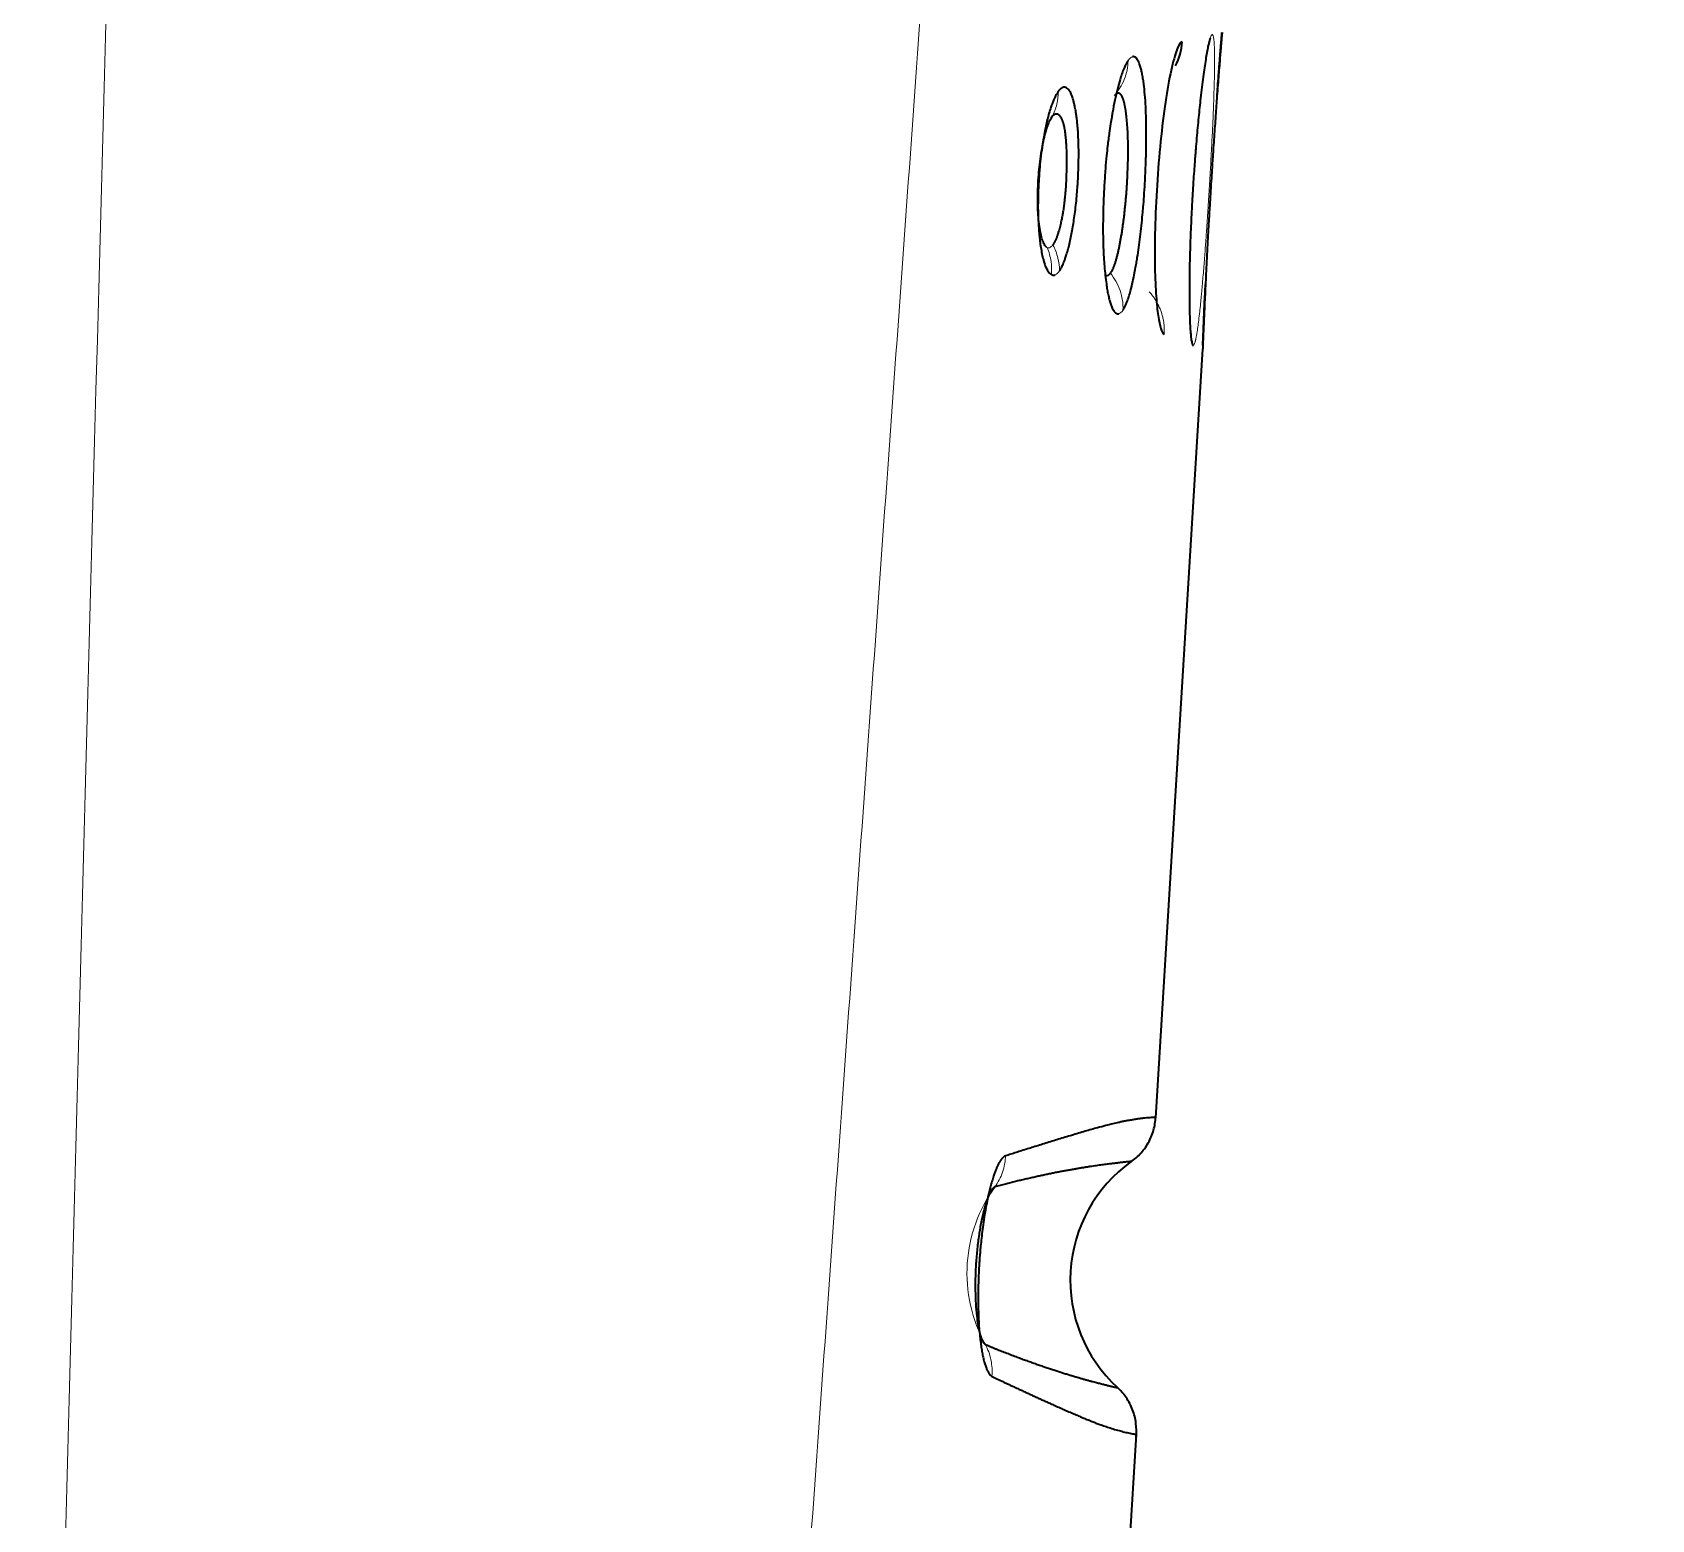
# Model space of a CAD drawing. Header units: inches. Extents: x -1096 to 3103, y -191 to 3207.
# Drawn here: x -38.56 to -24.66, y 1503.71 to 1516.48 of the extents above; entities that cross this region are included whole.
import ezdxf

# ---------------------------------------------------------------- set-up
doc = ezdxf.new("R2010")
doc.units = ezdxf.units.IN

msp = doc.modelspace()

# ---------------------------------------------------------------- linework, layer by layer
at = {"lineweight": 35}
for p, q in [((-28.346, 1516.48), (-28.349, 1516.451)), ((-28.916, 1507.161), (-28.512, 1513.764)), ((-29.145, 1503.418), (-29.082, 1504.443))]:
    msp.add_line(p, q, dxfattribs=at)
msp.add_arc((-28.4, 1505.766), 1.25, 125.4793, 227.4933, dxfattribs=at)
msp.add_ellipse((-29.18, 1516.429), major_axis=(0.126, -0.479), ratio=0.993789, start_param=0.816449, end_param=1.255225, dxfattribs=at)
at = {"lineweight": 13}
for points, knots in [([(-38.563, 1493.04), (-38.063, 1511.529), (-37.328, 1539.378), (-36.491, 1571.898), (-36.087, 1588.283), (-35.915, 1596.46), (-35.814, 1601.161), (-35.764, 1603.458), (-35.754, 1604.719)], [0, 0, 0, 0, 0.496997, 0.748496, 0.874245, 0.93712, 0.968557, 1, 1, 1, 1]), ([(-24.657, 1604.058), (-24.661, 1604.002), (-24.67, 1603.89), (-24.682, 1603.72), (-24.695, 1603.548), (-24.709, 1603.373), (-24.722, 1603.195), (-24.735, 1603.015), (-24.749, 1602.832), (-24.762, 1602.647), (-24.776, 1602.458), (-24.803, 1602.088), (-24.849, 1601.452), (-24.905, 1600.688), (-24.956, 1599.977), (-24.997, 1599.403), (-25.039, 1598.828), (-25.08, 1598.254), (-25.121, 1597.68), (-25.202, 1596.559), (-25.313, 1595.03), (-25.442, 1593.233), (-25.542, 1591.855), (-25.612, 1590.894), (-25.66, 1590.218), (-25.699, 1589.683), (-25.738, 1589.145), (-25.778, 1588.593), (-25.818, 1588.029), (-25.86, 1587.451), (-25.902, 1586.861), (-25.945, 1586.257), (-25.99, 1585.64), (-26.035, 1585.01), (-26.081, 1584.366), (-26.128, 1583.71), (-26.176, 1583.04), (-26.225, 1582.357), (-26.275, 1581.661), (-26.326, 1580.952), (-26.378, 1580.23), (-26.43, 1579.495), (-26.484, 1578.746), (-26.538, 1577.984), (-26.594, 1577.209), (-26.706, 1575.633), (-26.878, 1573.234), (-27.11, 1569.99), (-27.348, 1566.664), (-27.592, 1563.258), (-27.841, 1559.771), (-28.097, 1556.203), (-28.358, 1552.554), (-28.629, 1548.777), (-28.907, 1544.898), (-29.19, 1540.946), (-29.474, 1536.997), (-29.757, 1533.05), (-30.04, 1529.105), (-30.323, 1525.163), (-30.606, 1521.223), (-30.89, 1517.285), (-31.173, 1513.349), (-31.456, 1509.416), (-31.738, 1505.485), (-32.021, 1501.556), (-32.304, 1497.63), (-32.492, 1495.013), (-32.586, 1493.705)], [0, 0, 0, 0, 0.001515, 0.003053, 0.004616, 0.006203, 0.007814, 0.009449, 0.011108, 0.012791, 0.014499, 0.01623, 0.022857, 0.031796, 0.037001, 0.042205, 0.047411, 0.052616, 0.057822, 0.063029, 0.083104, 0.099391, 0.111888, 0.120596, 0.125515, 0.130273, 0.135149, 0.140145, 0.14526, 0.150494, 0.155847, 0.16132, 0.166912, 0.172623, 0.178453, 0.184403, 0.190472, 0.19666, 0.202967, 0.209394, 0.21594, 0.222605, 0.229389, 0.236293, 0.243316, 0.250458, 0.27913, 0.308534, 0.338669, 0.369537, 0.401135, 0.433466, 0.466528, 0.500322, 0.536151, 0.571959, 0.607745, 0.64351, 0.679254, 0.714977, 0.750679, 0.78636, 0.822019, 0.857658, 0.893275, 0.928871, 0.964446, 1, 1, 1, 1]), ([(-28.577, 1513.823), (-28.577, 1513.825), (-28.576, 1513.828), (-28.575, 1513.833), (-28.573, 1513.84), (-28.571, 1513.848), (-28.569, 1513.857), (-28.567, 1513.868), (-28.565, 1513.882), (-28.56, 1513.907), (-28.554, 1513.947), (-28.546, 1514.009), (-28.538, 1514.077), (-28.531, 1514.147), (-28.525, 1514.209), (-28.52, 1514.261), (-28.516, 1514.301), (-28.514, 1514.326), (-28.511, 1514.362), (-28.507, 1514.414), (-28.501, 1514.487), (-28.495, 1514.56), (-28.49, 1514.63), (-28.485, 1514.698), (-28.48, 1514.764), (-28.476, 1514.826), (-28.472, 1514.885), (-28.468, 1514.941), (-28.465, 1514.993), (-28.462, 1515.041), (-28.459, 1515.085), (-28.457, 1515.126), (-28.454, 1515.162), (-28.452, 1515.195), (-28.451, 1515.223), (-28.449, 1515.247), (-28.447, 1515.286), (-28.443, 1515.35), (-28.438, 1515.454), (-28.431, 1515.589), (-28.424, 1515.723), (-28.419, 1515.843), (-28.416, 1515.943), (-28.413, 1516.038), (-28.411, 1516.118), (-28.41, 1516.184), (-28.41, 1516.239), (-28.41, 1516.291), (-28.411, 1516.337), (-28.413, 1516.375), (-28.415, 1516.404), (-28.417, 1516.425), (-28.42, 1516.441), (-28.423, 1516.451), (-28.425, 1516.457), (-28.428, 1516.46), (-28.429, 1516.462), (-28.431, 1516.462), (-28.431, 1516.462)], [0, 0, 0, 0, 0.004872, 0.010579, 0.017122, 0.024499, 0.03271, 0.041755, 0.051631, 0.062336, 0.094597, 0.12323, 0.155284, 0.182579, 0.205128, 0.222917, 0.235918, 0.244119, 0.247515, 0.270238, 0.291929, 0.312578, 0.332172, 0.350704, 0.368185, 0.384628, 0.400043, 0.414437, 0.42781, 0.440165, 0.451502, 0.461823, 0.471127, 0.479417, 0.486691, 0.492953, 0.4982, 0.516118, 0.543024, 0.578966, 0.624011, 0.654396, 0.685503, 0.717305, 0.749775, 0.772781, 0.796809, 0.821872, 0.847992, 0.875186, 0.895515, 0.916054, 0.936799, 0.954886, 0.970252, 0.982896, 0.992814, 1, 1, 1, 1]), ([(-29.153, 1516.239), (-29.154, 1516.184), (-29.176, 1516.073), (-29.236, 1515.978), (-29.272, 1515.938)], [0, 0, 0, 0, 0.501379, 1, 1, 1, 1]), ([(-29.753, 1515.972), (-29.753, 1515.936), (-29.761, 1515.86), (-29.788, 1515.789), (-29.807, 1515.755)], [0, 0, 0, 0, 0.475307, 1, 1, 1, 1]), ([(-29.799, 1514.656), (-29.808, 1514.643), (-29.818, 1514.635), (-29.836, 1514.628), (-29.845, 1514.63), (-29.854, 1514.636)], [0, 0, 0, 0, 0.5, 0.5, 1, 1, 1, 1]), ([(-29.811, 1514.4), (-29.808, 1514.437), (-29.811, 1514.517), (-29.832, 1514.595), (-29.848, 1514.633)], [0, 0, 0, 0, 0.47368, 1, 1, 1, 1]), ([(-29.742, 1514.433), (-29.742, 1514.469), (-29.752, 1514.546), (-29.78, 1514.62), (-29.799, 1514.656)], [0, 0, 0, 0, 0.477106, 1, 1, 1, 1]), ([(-29.196, 1514.097), (-29.195, 1514.152), (-29.204, 1514.209), (-29.241, 1514.318), (-29.27, 1514.37), (-29.305, 1514.414)], [0, 0, 0, 0, 0.5, 0.5, 1, 1, 1, 1]), ([(-30.205, 1506.834), (-30.207, 1506.787), (-30.225, 1506.691), (-30.269, 1506.605), (-30.296, 1506.567)], [0, 0, 0, 0, 0.5, 1, 1, 1, 1]), ([(-30.296, 1506.567), (-30.365, 1506.472), (-30.421, 1506.367), (-30.501, 1506.146), (-30.526, 1506.029), (-30.534, 1505.912)], [0, 0, 0, 0, 0.5, 0.5, 1, 1, 1, 1]), ([(-30.534, 1505.912), (-30.542, 1505.791), (-30.533, 1505.669), (-30.481, 1505.433), (-30.437, 1505.319), (-30.379, 1505.214)], [0, 0, 0, 0, 0.5, 0.5, 1, 1, 1, 1]), ([(-30.379, 1505.214), (-30.357, 1505.173), (-30.324, 1505.082), (-30.318, 1504.986), (-30.322, 1504.939)], [0, 0, 0, 0, 0.5, 1, 1, 1, 1])]:
    msp.add_open_spline(points, degree=3, knots=knots, dxfattribs=at)
at = {"lineweight": 35}
for points, knots in [([(-28.389, 1515.933), (-28.389, 1515.937), (-28.386, 1515.974), (-28.381, 1516.042), (-28.375, 1516.124), (-28.37, 1516.191), (-28.365, 1516.248), (-28.361, 1516.301), (-28.357, 1516.349), (-28.354, 1516.388), (-28.351, 1516.418), (-28.35, 1516.44), (-28.348, 1516.457), (-28.347, 1516.468), (-28.347, 1516.475), (-28.346, 1516.478), (-28.346, 1516.48), (-28.346, 1516.48), (-28.346, 1516.48)], [0, 0, 0, 0, 0.009648, 0.109729, 0.211715, 0.284115, 0.359772, 0.438728, 0.521049, 0.606793, 0.670847, 0.735553, 0.800894, 0.857989, 0.906456, 0.946289, 0.977476, 1, 1, 1, 1]), ([(-28.448, 1516.431), (-28.449, 1516.43), (-28.45, 1516.426), (-28.452, 1516.42), (-28.454, 1516.412), (-28.456, 1516.402), (-28.459, 1516.39), (-28.463, 1516.375), (-28.469, 1516.349), (-28.476, 1516.308), (-28.487, 1516.247), (-28.497, 1516.178), (-28.508, 1516.099), (-28.519, 1516.011), (-28.53, 1515.923), (-28.539, 1515.835), (-28.548, 1515.75), (-28.557, 1515.662), (-28.565, 1515.571), (-28.571, 1515.496), (-28.576, 1515.434), (-28.58, 1515.378), (-28.586, 1515.306), (-28.592, 1515.216), (-28.599, 1515.109), (-28.607, 1514.965), (-28.616, 1514.762), (-28.623, 1514.57), (-28.626, 1514.416), (-28.627, 1514.316), (-28.627, 1514.22), (-28.626, 1514.139), (-28.625, 1514.072), (-28.623, 1514.016), (-28.621, 1513.964), (-28.618, 1513.917), (-28.615, 1513.88), (-28.612, 1513.851), (-28.609, 1513.83), (-28.605, 1513.814), (-28.602, 1513.803), (-28.599, 1513.797), (-28.597, 1513.794), (-28.595, 1513.792), (-28.593, 1513.792), (-28.593, 1513.792)], [0, 0, 0, 0, 0.005489, 0.012106, 0.019849, 0.028718, 0.03871, 0.049822, 0.062049, 0.094134, 0.122722, 0.153793, 0.184814, 0.215782, 0.246701, 0.271782, 0.296807, 0.321791, 0.346741, 0.371656, 0.38183, 0.396322, 0.415129, 0.438238, 0.465633, 0.497291, 0.548689, 0.623092, 0.653058, 0.684038, 0.716037, 0.749085, 0.772414, 0.796664, 0.821824, 0.847885, 0.874825, 0.895221, 0.915812, 0.936601, 0.954502, 0.969791, 0.982471, 0.992541, 1, 1, 1, 1]), ([(-28.349, 1516.451), (-28.349, 1516.449), (-28.349, 1516.446), (-28.35, 1516.439), (-28.35, 1516.432), (-28.351, 1516.422), (-28.352, 1516.41), (-28.353, 1516.395), (-28.355, 1516.369), (-28.359, 1516.328), (-28.364, 1516.266), (-28.369, 1516.197), (-28.376, 1516.117), (-28.382, 1516.029), (-28.389, 1515.939), (-28.396, 1515.851), (-28.402, 1515.764), (-28.408, 1515.675), (-28.415, 1515.583), (-28.42, 1515.507), (-28.424, 1515.444), (-28.428, 1515.388), (-28.432, 1515.314), (-28.438, 1515.223), (-28.445, 1515.113), (-28.451, 1515.011), (-28.457, 1514.917), (-28.462, 1514.832), (-28.467, 1514.735), (-28.473, 1514.626), (-28.481, 1514.478), (-28.489, 1514.298), (-28.496, 1514.151), (-28.5, 1514.055), (-28.503, 1513.998), (-28.505, 1513.944), (-28.507, 1513.896), (-28.509, 1513.857), (-28.51, 1513.827), (-28.511, 1513.804), (-28.512, 1513.788), (-28.512, 1513.776), (-28.512, 1513.77), (-28.512, 1513.766), (-28.512, 1513.765), (-28.512, 1513.764), (-28.512, 1513.764)], [0, 0, 0, 0, 0.005478, 0.012088, 0.019828, 0.028697, 0.038694, 0.049815, 0.062055, 0.094135, 0.122732, 0.153805, 0.184826, 0.215793, 0.246708, 0.271782, 0.296802, 0.321784, 0.346734, 0.371652, 0.381642, 0.396023, 0.414791, 0.437934, 0.465436, 0.497272, 0.515227, 0.536784, 0.561953, 0.590755, 0.623221, 0.684062, 0.749062, 0.772183, 0.796327, 0.821486, 0.847648, 0.874792, 0.895106, 0.915702, 0.936587, 0.954439, 0.969705, 0.982388, 0.992487, 1, 1, 1, 1]), ([(-29.153, 1516.239), (-29.154, 1516.237), (-29.156, 1516.234), (-29.16, 1516.228), (-29.164, 1516.22), (-29.169, 1516.211), (-29.175, 1516.201), (-29.181, 1516.187), (-29.192, 1516.164), (-29.206, 1516.128), (-29.225, 1516.069), (-29.245, 1515.994), (-29.267, 1515.899), (-29.283, 1515.816), (-29.295, 1515.747), (-29.304, 1515.688), (-29.316, 1515.606), (-29.328, 1515.515), (-29.339, 1515.412), (-29.349, 1515.302), (-29.358, 1515.166), (-29.364, 1515.047), (-29.367, 1514.944), (-29.369, 1514.855), (-29.369, 1514.748), (-29.366, 1514.614), (-29.357, 1514.463), (-29.344, 1514.348), (-29.333, 1514.272), (-29.324, 1514.228), (-29.315, 1514.187), (-29.304, 1514.151), (-29.294, 1514.123), (-29.284, 1514.102), (-29.274, 1514.086), (-29.265, 1514.075), (-29.256, 1514.068), (-29.249, 1514.065), (-29.242, 1514.064), (-29.237, 1514.064), (-29.234, 1514.064), (-29.233, 1514.064)], [0, 0, 0, 0, 0.005554, 0.012212, 0.019972, 0.028835, 0.038798, 0.049857, 0.062009, 0.094144, 0.122654, 0.164029, 0.205336, 0.246577, 0.261309, 0.282117, 0.309016, 0.346447, 0.371562, 0.40803, 0.449921, 0.49717, 0.518469, 0.546547, 0.581427, 0.623161, 0.683442, 0.749063, 0.772788, 0.797238, 0.822404, 0.848274, 0.87483, 0.895236, 0.915826, 0.936607, 0.954255, 0.969416, 0.982094, 0.992289, 1, 1, 1, 1]), ([(-29.196, 1514.097), (-29.195, 1514.098), (-29.193, 1514.102), (-29.189, 1514.108), (-29.185, 1514.115), (-29.18, 1514.124), (-29.175, 1514.135), (-29.169, 1514.149), (-29.159, 1514.172), (-29.147, 1514.209), (-29.13, 1514.267), (-29.113, 1514.335), (-29.098, 1514.408), (-29.087, 1514.469), (-29.079, 1514.514), (-29.071, 1514.566), (-29.061, 1514.633), (-29.049, 1514.724), (-29.038, 1514.819), (-29.03, 1514.905), (-29.022, 1514.989), (-29.015, 1515.078), (-29.008, 1515.192), (-29.002, 1515.318), (-28.996, 1515.496), (-28.996, 1515.665), (-29, 1515.818), (-29.006, 1515.923), (-29.014, 1516.004), (-29.022, 1516.064), (-29.029, 1516.108), (-29.037, 1516.148), (-29.046, 1516.184), (-29.056, 1516.212), (-29.065, 1516.234), (-29.074, 1516.249), (-29.083, 1516.26), (-29.092, 1516.267), (-29.099, 1516.27), (-29.106, 1516.272), (-29.111, 1516.272), (-29.114, 1516.271), (-29.115, 1516.271)], [0, 0, 0, 0, 0.00574, 0.012539, 0.020395, 0.029309, 0.039278, 0.0503, 0.062374, 0.094808, 0.123301, 0.163195, 0.195598, 0.220506, 0.237864, 0.247638, 0.279014, 0.310359, 0.341623, 0.372778, 0.393309, 0.421103, 0.456142, 0.498405, 0.538106, 0.624054, 0.66412, 0.706058, 0.749801, 0.773059, 0.797214, 0.822278, 0.848274, 0.875218, 0.895535, 0.916069, 0.936814, 0.954645, 0.96988, 0.982521, 0.992562, 1, 1, 1, 1]), ([(-29.753, 1515.972), (-29.755, 1515.97), (-29.758, 1515.965), (-29.764, 1515.956), (-29.772, 1515.943), (-29.781, 1515.926), (-29.791, 1515.903), (-29.803, 1515.874), (-29.817, 1515.834), (-29.832, 1515.786), (-29.847, 1515.731), (-29.859, 1515.675), (-29.872, 1515.612), (-29.885, 1515.537), (-29.899, 1515.444), (-29.908, 1515.362), (-29.916, 1515.279), (-29.92, 1515.211), (-29.924, 1515.143), (-29.925, 1515.094), (-29.926, 1515.051), (-29.927, 1515.004), (-29.927, 1514.944), (-29.924, 1514.863), (-29.92, 1514.785), (-29.913, 1514.716), (-29.907, 1514.66), (-29.898, 1514.605), (-29.889, 1514.561), (-29.88, 1514.525), (-29.87, 1514.492), (-29.856, 1514.455), (-29.84, 1514.426), (-29.824, 1514.408), (-29.811, 1514.399), (-29.8, 1514.396), (-29.791, 1514.396), (-29.784, 1514.397), (-29.78, 1514.399), (-29.778, 1514.4)], [0, 0, 0, 0, 0.00838, 0.019828, 0.034311, 0.051779, 0.07223, 0.095696, 0.122213, 0.156817, 0.188919, 0.218495, 0.245511, 0.285003, 0.326851, 0.370915, 0.392493, 0.433838, 0.457227, 0.478268, 0.49699, 0.512576, 0.538783, 0.575717, 0.623427, 0.651319, 0.681697, 0.714579, 0.749997, 0.768411, 0.795415, 0.831012, 0.875167, 0.903589, 0.936491, 0.95725, 0.97475, 0.989001, 1, 1, 1, 1]), ([(-29.717, 1516.006), (-29.718, 1516.005), (-29.72, 1516.004), (-29.723, 1516.002), (-29.726, 1516), (-29.729, 1515.998), (-29.732, 1515.995), (-29.736, 1515.993), (-29.739, 1515.99), (-29.742, 1515.987), (-29.745, 1515.983), (-29.748, 1515.98), (-29.751, 1515.976), (-29.753, 1515.973), (-29.753, 1515.972)], [0, 0, 0, 0, 0.087726, 0.174597, 0.26064, 0.345882, 0.430348, 0.514063, 0.597044, 0.679271, 0.760709, 0.841329, 0.921101, 1, 1, 1, 1]), ([(-29.742, 1514.433), (-29.741, 1514.435), (-29.737, 1514.44), (-29.732, 1514.449), (-29.726, 1514.459), (-29.719, 1514.473), (-29.711, 1514.491), (-29.701, 1514.513), (-29.692, 1514.54), (-29.68, 1514.576), (-29.667, 1514.622), (-29.653, 1514.678), (-29.641, 1514.735), (-29.63, 1514.794), (-29.62, 1514.856), (-29.61, 1514.923), (-29.601, 1514.996), (-29.594, 1515.071), (-29.588, 1515.143), (-29.584, 1515.206), (-29.581, 1515.259), (-29.58, 1515.301), (-29.579, 1515.333), (-29.578, 1515.354), (-29.578, 1515.373), (-29.578, 1515.392), (-29.577, 1515.414), (-29.577, 1515.438), (-29.577, 1515.462), (-29.578, 1515.486), (-29.578, 1515.511), (-29.579, 1515.537), (-29.58, 1515.563), (-29.581, 1515.589), (-29.582, 1515.616), (-29.585, 1515.653), (-29.589, 1515.698), (-29.594, 1515.745), (-29.599, 1515.783), (-29.604, 1515.814), (-29.609, 1515.837), (-29.614, 1515.861), (-29.619, 1515.885), (-29.627, 1515.911), (-29.634, 1515.934), (-29.642, 1515.953), (-29.65, 1515.969), (-29.66, 1515.984), (-29.671, 1515.998), (-29.684, 1516.006), (-29.695, 1516.009), (-29.704, 1516.009), (-29.711, 1516.008), (-29.715, 1516.006), (-29.717, 1516.006)], [0, 0, 0, 0, 0.008312, 0.018718, 0.031215, 0.045793, 0.062447, 0.081166, 0.101965, 0.12488, 0.158032, 0.189933, 0.220552, 0.249847, 0.279081, 0.309902, 0.342245, 0.37604, 0.40723, 0.433936, 0.456243, 0.474204, 0.487831, 0.49712, 0.502069, 0.511588, 0.521488, 0.53177, 0.542435, 0.553485, 0.564918, 0.576737, 0.588939, 0.601522, 0.614485, 0.627837, 0.657455, 0.683638, 0.706353, 0.725554, 0.7412, 0.75326, 0.775273, 0.796753, 0.817681, 0.838042, 0.857822, 0.877012, 0.903556, 0.937505, 0.957454, 0.974506, 0.988684, 1, 1, 1, 1]), ([(-29.247, 1515.961), (-29.246, 1515.961), (-29.245, 1515.961), (-29.242, 1515.962), (-29.24, 1515.962), (-29.238, 1515.962), (-29.236, 1515.961), (-29.234, 1515.961), (-29.232, 1515.96), (-29.23, 1515.959), (-29.228, 1515.958), (-29.226, 1515.957), (-29.224, 1515.955), (-29.223, 1515.954), (-29.221, 1515.952), (-29.219, 1515.95), (-29.217, 1515.947), (-29.215, 1515.945), (-29.214, 1515.942), (-29.212, 1515.94), (-29.21, 1515.937), (-29.209, 1515.934), (-29.207, 1515.931), (-29.206, 1515.927), (-29.204, 1515.924), (-29.203, 1515.92), (-29.201, 1515.917), (-29.2, 1515.913), (-29.198, 1515.909), (-29.197, 1515.905), (-29.196, 1515.901), (-29.194, 1515.896), (-29.193, 1515.892), (-29.192, 1515.888), (-29.191, 1515.883), (-29.19, 1515.878), (-29.188, 1515.874), (-29.187, 1515.869), (-29.186, 1515.864), (-29.185, 1515.859), (-29.184, 1515.854), (-29.183, 1515.849), (-29.182, 1515.844), (-29.181, 1515.839), (-29.18, 1515.833), (-29.179, 1515.828), (-29.178, 1515.823), (-29.177, 1515.817), (-29.176, 1515.812), (-29.176, 1515.806), (-29.175, 1515.801), (-29.174, 1515.795), (-29.173, 1515.789), (-29.173, 1515.784), (-29.17, 1515.761), (-29.165, 1515.718), (-29.16, 1515.648), (-29.157, 1515.568), (-29.155, 1515.479), (-29.156, 1515.383), (-29.158, 1515.313), (-29.16, 1515.273), (-29.16, 1515.265), (-29.16, 1515.257), (-29.161, 1515.249), (-29.161, 1515.241), (-29.162, 1515.232), (-29.162, 1515.222), (-29.163, 1515.213), (-29.163, 1515.203), (-29.164, 1515.193), (-29.164, 1515.182), (-29.165, 1515.171), (-29.166, 1515.16), (-29.167, 1515.149), (-29.167, 1515.137), (-29.168, 1515.125), (-29.169, 1515.113), (-29.17, 1515.1), (-29.171, 1515.087), (-29.172, 1515.074), (-29.173, 1515.061), (-29.175, 1515.047), (-29.176, 1515.033), (-29.177, 1515.019), (-29.179, 1515.005), (-29.18, 1514.99), (-29.182, 1514.975), (-29.183, 1514.96), (-29.185, 1514.944), (-29.187, 1514.929), (-29.188, 1514.913), (-29.19, 1514.897), (-29.192, 1514.881), (-29.194, 1514.865), (-29.196, 1514.848), (-29.199, 1514.832), (-29.201, 1514.815), (-29.203, 1514.798), (-29.206, 1514.782), (-29.208, 1514.765), (-29.211, 1514.748), (-29.214, 1514.731), (-29.217, 1514.715), (-29.22, 1514.698), (-29.223, 1514.682), (-29.226, 1514.665), (-29.229, 1514.649), (-29.232, 1514.633), (-29.235, 1514.617), (-29.239, 1514.602), (-29.242, 1514.586), (-29.246, 1514.572), (-29.25, 1514.557), (-29.254, 1514.543), (-29.257, 1514.529), (-29.261, 1514.515), (-29.265, 1514.503), (-29.27, 1514.49), (-29.274, 1514.478), (-29.278, 1514.467), (-29.282, 1514.456), (-29.287, 1514.446), (-29.291, 1514.437), (-29.296, 1514.428), (-29.301, 1514.42), (-29.304, 1514.416), (-29.305, 1514.414)], [0, 0, 0, 0, 0.005865, 0.011687, 0.017466, 0.023202, 0.028896, 0.034548, 0.040159, 0.045728, 0.051256, 0.056744, 0.062191, 0.067598, 0.072964, 0.078291, 0.083577, 0.088824, 0.09403, 0.099197, 0.104323, 0.109409, 0.114456, 0.119462, 0.124428, 0.129354, 0.13424, 0.139087, 0.143893, 0.14866, 0.153387, 0.158074, 0.162721, 0.167329, 0.171897, 0.176426, 0.180915, 0.185365, 0.189776, 0.194148, 0.198481, 0.202775, 0.20703, 0.211247, 0.215425, 0.219564, 0.223665, 0.227727, 0.231751, 0.235736, 0.239683, 0.243591, 0.247461, 0.251293, 0.255086, 0.293166, 0.332769, 0.373855, 0.41637, 0.460265, 0.505542, 0.508741, 0.512072, 0.515536, 0.519132, 0.522861, 0.526723, 0.530717, 0.534844, 0.539104, 0.543496, 0.548021, 0.552678, 0.557469, 0.562392, 0.567448, 0.572636, 0.577957, 0.583411, 0.588998, 0.594717, 0.600568, 0.606552, 0.612669, 0.618919, 0.625302, 0.631818, 0.638469, 0.645255, 0.652176, 0.659233, 0.666427, 0.673758, 0.681227, 0.688832, 0.696573, 0.70445, 0.71246, 0.720603, 0.728878, 0.737285, 0.745822, 0.754488, 0.763283, 0.772204, 0.781251, 0.790421, 0.799713, 0.809123, 0.818654, 0.828304, 0.838077, 0.847971, 0.857989, 0.868132, 0.8784, 0.888796, 0.899319, 0.909973, 0.920758, 0.931677, 0.942732, 0.953922, 0.965245, 0.9767, 0.988285, 1, 1, 1, 1]), ([(-29.807, 1515.755), (-29.803, 1515.761), (-29.799, 1515.766), (-29.791, 1515.773), (-29.787, 1515.776), (-29.783, 1515.778)], [0, 0, 0, 0, 0.5, 0.5, 1, 1, 1, 1]), ([(-29.783, 1515.778), (-29.782, 1515.778), (-29.781, 1515.779), (-29.778, 1515.78), (-29.776, 1515.781), (-29.774, 1515.781), (-29.772, 1515.782), (-29.769, 1515.782), (-29.767, 1515.782), (-29.765, 1515.781), (-29.763, 1515.781), (-29.761, 1515.78), (-29.759, 1515.78), (-29.757, 1515.779), (-29.755, 1515.778), (-29.753, 1515.777), (-29.752, 1515.775), (-29.75, 1515.774), (-29.748, 1515.773), (-29.746, 1515.771), (-29.745, 1515.769), (-29.743, 1515.768), (-29.742, 1515.766), (-29.74, 1515.764), (-29.738, 1515.762), (-29.737, 1515.76), (-29.736, 1515.758), (-29.734, 1515.756), (-29.733, 1515.753), (-29.732, 1515.751), (-29.73, 1515.749), (-29.729, 1515.747), (-29.728, 1515.745), (-29.727, 1515.742), (-29.726, 1515.74), (-29.725, 1515.738), (-29.724, 1515.735), (-29.723, 1515.733), (-29.722, 1515.731), (-29.721, 1515.728), (-29.72, 1515.726), (-29.719, 1515.724), (-29.718, 1515.722), (-29.717, 1515.719), (-29.716, 1515.717), (-29.716, 1515.715), (-29.715, 1515.713), (-29.714, 1515.711), (-29.713, 1515.709), (-29.713, 1515.707), (-29.712, 1515.705), (-29.712, 1515.703), (-29.711, 1515.701), (-29.71, 1515.699), (-29.71, 1515.697), (-29.709, 1515.696), (-29.709, 1515.694), (-29.709, 1515.692), (-29.708, 1515.691), (-29.708, 1515.689), (-29.707, 1515.688), (-29.707, 1515.687), (-29.707, 1515.685), (-29.706, 1515.684), (-29.706, 1515.683), (-29.706, 1515.682), (-29.706, 1515.681), (-29.705, 1515.677), (-29.703, 1515.667), (-29.699, 1515.648), (-29.695, 1515.621), (-29.691, 1515.583), (-29.686, 1515.532), (-29.683, 1515.471), (-29.682, 1515.406), (-29.682, 1515.349), (-29.683, 1515.291), (-29.685, 1515.22), (-29.689, 1515.144), (-29.695, 1515.073), (-29.701, 1515.019), (-29.707, 1514.971), (-29.714, 1514.929), (-29.721, 1514.889), (-29.73, 1514.847), (-29.74, 1514.803), (-29.75, 1514.771), (-29.756, 1514.75), (-29.76, 1514.739), (-29.764, 1514.728), (-29.768, 1514.717), (-29.772, 1514.707), (-29.776, 1514.697), (-29.781, 1514.688), (-29.785, 1514.679), (-29.79, 1514.671), (-29.794, 1514.663), (-29.797, 1514.659), (-29.799, 1514.656)], [0, 0, 0, 0, 0.006402, 0.012718, 0.018948, 0.025094, 0.031155, 0.037133, 0.043028, 0.04884, 0.054569, 0.060216, 0.065781, 0.071264, 0.076665, 0.081984, 0.08722, 0.092375, 0.097449, 0.10244, 0.107349, 0.112176, 0.116921, 0.121583, 0.126163, 0.13066, 0.135075, 0.139407, 0.143656, 0.147821, 0.151904, 0.155903, 0.159818, 0.16365, 0.167397, 0.171061, 0.174641, 0.178137, 0.181548, 0.184875, 0.188117, 0.191275, 0.194348, 0.197337, 0.20024, 0.203059, 0.205792, 0.208441, 0.211005, 0.213483, 0.215876, 0.218184, 0.220407, 0.222544, 0.224596, 0.226563, 0.228444, 0.23024, 0.231951, 0.233576, 0.235115, 0.23657, 0.237938, 0.239222, 0.240419, 0.241532, 0.242559, 0.2435, 0.254774, 0.272666, 0.297131, 0.32809, 0.365456, 0.412583, 0.454131, 0.490059, 0.516928, 0.558931, 0.61621, 0.652384, 0.685699, 0.716076, 0.743451, 0.769233, 0.799226, 0.833359, 0.871554, 0.882023, 0.892722, 0.903654, 0.914822, 0.926232, 0.937891, 0.949803, 0.96197, 0.974391, 0.987067, 1, 1, 1, 1]), ([(-29.854, 1514.636), (-29.86, 1514.641), (-29.866, 1514.648), (-29.878, 1514.669), (-29.884, 1514.681), (-29.894, 1514.712), (-29.899, 1514.73), (-29.907, 1514.77), (-29.915, 1514.814), (-29.921, 1514.865), (-29.925, 1514.919), (-29.927, 1514.947), (-29.929, 1515.006), (-29.93, 1515.036), (-29.929, 1515.098), (-29.928, 1515.129), (-29.924, 1515.224), (-29.919, 1515.288), (-29.904, 1515.411), (-29.895, 1515.47), (-29.873, 1515.577), (-29.861, 1515.625), (-29.841, 1515.685), (-29.835, 1515.702), (-29.824, 1515.725), (-29.821, 1515.732), (-29.814, 1515.745), (-29.81, 1515.751), (-29.807, 1515.755)], [0, 0, 0, 0, 0.0625, 0.0625, 0.125, 0.125, 0.1875, 0.1875, 0.25, 0.3125, 0.3125, 0.375, 0.375, 0.4375, 0.4375, 0.5, 0.5, 0.625, 0.625, 0.75, 0.75, 0.875, 0.875, 0.9375, 0.9375, 0.96875, 0.96875, 1, 1, 1, 1]), ([(-29.305, 1514.414), (-29.312, 1514.403), (-29.319, 1514.397), (-29.332, 1514.39), (-29.339, 1514.39), (-29.345, 1514.393)], [0, 0, 0, 0, 0.5, 0.5, 1, 1, 1, 1]), ([(-28.511, 1513.793), (-28.511, 1513.795), (-28.511, 1513.798), (-28.511, 1513.803), (-28.511, 1513.81), (-28.51, 1513.818), (-28.51, 1513.827), (-28.509, 1513.838), (-28.509, 1513.851), (-28.508, 1513.877), (-28.506, 1513.917), (-28.504, 1513.98), (-28.501, 1514.049), (-28.498, 1514.12), (-28.495, 1514.184), (-28.492, 1514.237), (-28.49, 1514.276), (-28.489, 1514.301), (-28.489, 1514.312), (-28.488, 1514.316), (-28.488, 1514.316)], [0, 0, 0, 0, 0.019601, 0.042601, 0.068998, 0.09879, 0.131975, 0.168548, 0.208504, 0.251833, 0.382038, 0.497843, 0.629566, 0.741325, 0.833173, 0.905044, 0.956828, 0.988474, 0.999966, 1, 1, 1, 1]), ([(-28.916, 1507.161), (-28.916, 1507.161), (-28.92, 1507.162), (-28.942, 1507.162), (-28.98, 1507.16), (-29.022, 1507.156), (-29.052, 1507.152), (-29.083, 1507.148), (-29.115, 1507.143), (-29.147, 1507.137), (-29.177, 1507.132), (-29.206, 1507.126), (-29.241, 1507.118), (-29.286, 1507.108), (-29.346, 1507.093), (-29.408, 1507.076), (-29.468, 1507.06), (-29.522, 1507.044), (-29.579, 1507.028), (-29.636, 1507.01), (-29.693, 1506.993), (-29.749, 1506.976), (-29.805, 1506.959), (-29.86, 1506.942), (-29.913, 1506.925), (-29.966, 1506.909), (-30.017, 1506.893), (-30.067, 1506.878), (-30.114, 1506.862), (-30.16, 1506.848), (-30.191, 1506.838), (-30.205, 1506.834)], [0, 0, 0, 0, 0.063616, 0.146789, 0.247998, 0.288909, 0.327071, 0.362475, 0.395117, 0.42499, 0.452091, 0.476419, 0.497971, 0.535514, 0.577254, 0.62319, 0.654872, 0.686334, 0.717576, 0.748599, 0.777126, 0.804516, 0.830769, 0.855887, 0.879872, 0.902723, 0.924442, 0.94503, 0.964485, 0.982809, 1, 1, 1, 1]), ([(-29.129, 1506.781), (-29.097, 1506.804), (-29.038, 1506.856), (-28.969, 1506.955), (-28.927, 1507.067), (-28.916, 1507.144), (-28.915, 1507.184)], [0, 0, 0, 0, 0.247554, 0.501069, 0.754118, 1, 1, 1, 1]), ([(-30.205, 1506.834), (-30.206, 1506.833), (-30.208, 1506.832), (-30.212, 1506.831), (-30.215, 1506.829), (-30.218, 1506.827), (-30.221, 1506.825), (-30.224, 1506.822), (-30.227, 1506.819), (-30.23, 1506.816), (-30.233, 1506.813), (-30.236, 1506.81), (-30.239, 1506.806), (-30.242, 1506.802), (-30.245, 1506.798), (-30.248, 1506.794), (-30.251, 1506.789), (-30.254, 1506.784), (-30.257, 1506.779), (-30.263, 1506.77), (-30.271, 1506.754), (-30.282, 1506.731), (-30.292, 1506.706), (-30.301, 1506.681), (-30.311, 1506.651), (-30.322, 1506.616), (-30.333, 1506.576), (-30.35, 1506.511), (-30.373, 1506.406), (-30.394, 1506.275), (-30.408, 1506.166), (-30.416, 1506.094), (-30.422, 1506.031), (-30.427, 1505.976), (-30.43, 1505.929), (-30.434, 1505.874), (-30.438, 1505.795), (-30.441, 1505.676), (-30.441, 1505.557), (-30.438, 1505.452), (-30.434, 1505.373), (-30.428, 1505.303), (-30.421, 1505.243), (-30.414, 1505.191), (-30.407, 1505.145), (-30.398, 1505.103), (-30.389, 1505.065), (-30.381, 1505.037), (-30.373, 1505.016), (-30.368, 1505.002), (-30.362, 1504.989), (-30.356, 1504.978), (-30.35, 1504.968), (-30.345, 1504.96), (-30.339, 1504.953), (-30.333, 1504.947), (-30.327, 1504.942), (-30.324, 1504.94), (-30.322, 1504.939)], [0, 0, 0, 0, 0.005436, 0.010843, 0.016224, 0.021579, 0.026909, 0.032217, 0.037502, 0.042767, 0.048013, 0.053239, 0.058449, 0.063642, 0.06882, 0.073984, 0.079134, 0.084272, 0.089399, 0.094515, 0.112726, 0.130866, 0.148959, 0.167029, 0.178431, 0.204469, 0.227274, 0.242355, 0.301657, 0.370744, 0.401155, 0.42821, 0.451917, 0.472287, 0.489333, 0.503063, 0.533121, 0.576902, 0.634503, 0.669215, 0.701872, 0.732439, 0.760898, 0.785344, 0.809729, 0.834074, 0.858412, 0.882789, 0.895773, 0.908459, 0.920854, 0.932966, 0.944802, 0.956368, 0.967667, 0.978705, 0.989482, 1, 1, 1, 1]), ([(-29.125, 1506.784), (-29.125, 1506.784), (-29.125, 1506.784), (-29.125, 1506.784), (-29.126, 1506.784), (-29.126, 1506.784), (-29.127, 1506.784), (-29.128, 1506.784), (-29.13, 1506.784), (-29.131, 1506.784), (-29.133, 1506.784), (-29.135, 1506.784), (-29.137, 1506.784), (-29.14, 1506.783), (-29.143, 1506.783), (-29.146, 1506.783), (-29.149, 1506.783), (-29.153, 1506.782), (-29.156, 1506.782), (-29.16, 1506.782), (-29.165, 1506.781), (-29.169, 1506.781), (-29.174, 1506.78), (-29.179, 1506.78), (-29.184, 1506.779), (-29.19, 1506.778), (-29.196, 1506.778), (-29.202, 1506.777), (-29.208, 1506.776), (-29.215, 1506.776), (-29.221, 1506.775), (-29.228, 1506.774), (-29.236, 1506.773), (-29.243, 1506.772), (-29.251, 1506.771), (-29.259, 1506.77), (-29.268, 1506.769), (-29.276, 1506.768), (-29.285, 1506.767), (-29.294, 1506.766), (-29.303, 1506.765), (-29.316, 1506.764), (-29.334, 1506.761), (-29.355, 1506.759), (-29.378, 1506.756), (-29.402, 1506.752), (-29.427, 1506.749), (-29.453, 1506.745), (-29.48, 1506.741), (-29.508, 1506.736), (-29.537, 1506.732), (-29.567, 1506.727), (-29.598, 1506.722), (-29.629, 1506.716), (-29.662, 1506.71), (-29.696, 1506.704), (-29.73, 1506.698), (-29.766, 1506.691), (-29.802, 1506.684), (-29.839, 1506.676), (-29.877, 1506.668), (-29.915, 1506.66), (-29.955, 1506.651), (-29.995, 1506.642), (-30.036, 1506.633), (-30.078, 1506.623), (-30.12, 1506.613), (-30.163, 1506.602), (-30.206, 1506.591), (-30.251, 1506.58), (-30.281, 1506.571), (-30.296, 1506.567)], [0, 0, 0, 0, 0.009914, 0.01984, 0.029779, 0.039731, 0.049695, 0.059673, 0.069662, 0.079665, 0.08968, 0.099708, 0.109748, 0.119802, 0.129868, 0.139946, 0.150037, 0.160141, 0.170258, 0.180387, 0.190529, 0.200683, 0.21085, 0.22103, 0.231222, 0.241427, 0.251645, 0.261875, 0.272118, 0.282373, 0.292641, 0.302922, 0.313215, 0.323521, 0.333839, 0.34417, 0.354514, 0.36487, 0.375239, 0.38562, 0.396014, 0.406421, 0.427901, 0.44931, 0.470645, 0.491909, 0.5131, 0.534218, 0.555264, 0.576238, 0.597139, 0.617967, 0.638724, 0.659408, 0.680019, 0.700558, 0.721025, 0.74142, 0.761743, 0.781993, 0.802171, 0.822277, 0.842311, 0.862274, 0.882164, 0.901982, 0.921729, 0.941404, 0.961008, 0.980539, 1, 1, 1, 1]), ([(-30.296, 1506.567), (-30.296, 1506.567), (-30.298, 1506.567), (-30.3, 1506.565), (-30.303, 1506.564), (-30.305, 1506.562), (-30.307, 1506.56), (-30.31, 1506.558), (-30.312, 1506.556), (-30.315, 1506.553), (-30.317, 1506.55), (-30.32, 1506.547), (-30.322, 1506.544), (-30.325, 1506.54), (-30.327, 1506.536), (-30.33, 1506.532), (-30.332, 1506.528), (-30.335, 1506.523), (-30.337, 1506.518), (-30.34, 1506.513), (-30.342, 1506.508), (-30.345, 1506.503), (-30.348, 1506.497), (-30.35, 1506.491), (-30.353, 1506.485), (-30.355, 1506.479), (-30.358, 1506.473), (-30.36, 1506.466), (-30.363, 1506.459), (-30.366, 1506.452), (-30.368, 1506.445), (-30.371, 1506.437), (-30.373, 1506.43), (-30.376, 1506.422), (-30.378, 1506.414), (-30.381, 1506.405), (-30.383, 1506.397), (-30.386, 1506.388), (-30.388, 1506.38), (-30.39, 1506.371), (-30.393, 1506.362), (-30.402, 1506.324), (-30.418, 1506.253), (-30.436, 1506.14), (-30.451, 1506.019), (-30.462, 1505.893), (-30.466, 1505.767), (-30.465, 1505.647), (-30.461, 1505.535), (-30.454, 1505.461), (-30.448, 1505.417), (-30.445, 1505.399), (-30.443, 1505.382), (-30.44, 1505.365), (-30.437, 1505.35), (-30.433, 1505.335), (-30.43, 1505.321), (-30.427, 1505.307), (-30.423, 1505.295), (-30.419, 1505.283), (-30.416, 1505.272), (-30.412, 1505.262), (-30.408, 1505.253), (-30.404, 1505.244), (-30.4, 1505.237), (-30.396, 1505.23), (-30.392, 1505.225), (-30.387, 1505.22), (-30.383, 1505.216), (-30.38, 1505.215), (-30.379, 1505.214)], [0, 0, 0, 0, 0.006014, 0.012012, 0.017995, 0.023965, 0.029923, 0.035871, 0.041809, 0.04774, 0.053663, 0.059582, 0.065497, 0.07141, 0.077322, 0.083234, 0.089148, 0.095065, 0.100986, 0.106913, 0.112847, 0.11879, 0.124742, 0.130704, 0.136679, 0.142667, 0.148669, 0.154687, 0.160722, 0.166774, 0.172846, 0.178937, 0.18505, 0.191185, 0.197343, 0.203525, 0.209732, 0.215965, 0.222225, 0.228513, 0.234831, 0.241177, 0.306172, 0.369923, 0.434708, 0.503216, 0.570835, 0.634921, 0.698038, 0.762347, 0.774764, 0.787076, 0.799289, 0.81141, 0.823447, 0.835409, 0.847303, 0.859138, 0.870923, 0.882667, 0.894379, 0.906069, 0.917747, 0.929423, 0.941106, 0.952808, 0.964538, 0.976307, 0.988124, 1, 1, 1, 1]), ([(-30.379, 1505.214), (-30.371, 1505.211), (-30.355, 1505.204), (-30.332, 1505.194), (-30.308, 1505.185), (-30.285, 1505.175), (-30.262, 1505.166), (-30.24, 1505.157), (-30.217, 1505.148), (-30.195, 1505.139), (-30.173, 1505.131), (-30.151, 1505.122), (-30.129, 1505.114), (-30.107, 1505.106), (-30.086, 1505.098), (-30.065, 1505.09), (-30.044, 1505.082), (-30.023, 1505.075), (-30.003, 1505.067), (-29.982, 1505.06), (-29.962, 1505.053), (-29.942, 1505.046), (-29.923, 1505.039), (-29.903, 1505.032), (-29.884, 1505.026), (-29.865, 1505.02), (-29.847, 1505.013), (-29.828, 1505.007), (-29.81, 1505.001), (-29.792, 1504.995), (-29.775, 1504.99), (-29.757, 1504.984), (-29.74, 1504.978), (-29.723, 1504.973), (-29.707, 1504.968), (-29.69, 1504.963), (-29.674, 1504.958), (-29.658, 1504.953), (-29.643, 1504.948), (-29.627, 1504.944), (-29.613, 1504.939), (-29.598, 1504.935), (-29.583, 1504.931), (-29.569, 1504.927), (-29.555, 1504.923), (-29.542, 1504.919), (-29.529, 1504.915), (-29.516, 1504.911), (-29.503, 1504.908), (-29.491, 1504.905), (-29.479, 1504.901), (-29.467, 1504.898), (-29.452, 1504.894), (-29.435, 1504.89), (-29.416, 1504.885), (-29.398, 1504.88), (-29.381, 1504.876), (-29.365, 1504.872), (-29.35, 1504.868), (-29.335, 1504.864), (-29.322, 1504.861), (-29.31, 1504.858), (-29.299, 1504.855), (-29.289, 1504.853), (-29.28, 1504.851), (-29.272, 1504.849), (-29.265, 1504.847), (-29.259, 1504.846), (-29.254, 1504.845), (-29.25, 1504.844), (-29.247, 1504.843), (-29.245, 1504.843), (-29.244, 1504.843), (-29.244, 1504.843), (-29.244, 1504.843)], [0, 0, 0, 0, 0.010633, 0.021283, 0.03195, 0.042635, 0.053337, 0.064056, 0.074792, 0.085546, 0.096317, 0.107105, 0.117911, 0.128734, 0.139574, 0.150432, 0.161307, 0.1722, 0.18311, 0.194037, 0.204982, 0.215944, 0.226924, 0.237921, 0.248936, 0.259968, 0.271017, 0.282084, 0.293169, 0.304271, 0.31539, 0.326527, 0.337681, 0.348853, 0.360042, 0.371249, 0.382473, 0.393715, 0.404975, 0.416252, 0.427546, 0.438858, 0.450187, 0.461534, 0.472899, 0.484281, 0.49568, 0.507097, 0.518532, 0.529984, 0.541453, 0.55294, 0.564445, 0.585465, 0.606457, 0.627421, 0.648358, 0.669267, 0.690148, 0.711001, 0.731826, 0.752623, 0.773392, 0.794134, 0.814847, 0.835532, 0.856189, 0.876818, 0.897419, 0.917992, 0.938536, 0.959052, 0.97954, 1, 1, 1, 1]), ([(-30.322, 1504.939), (-30.314, 1504.935), (-30.298, 1504.927), (-30.273, 1504.916), (-30.248, 1504.904), (-30.221, 1504.891), (-30.194, 1504.879), (-30.166, 1504.865), (-30.137, 1504.852), (-30.107, 1504.838), (-30.077, 1504.824), (-30.046, 1504.81), (-30.015, 1504.795), (-29.983, 1504.78), (-29.95, 1504.765), (-29.917, 1504.75), (-29.884, 1504.735), (-29.851, 1504.72), (-29.817, 1504.705), (-29.779, 1504.688), (-29.737, 1504.669), (-29.693, 1504.65), (-29.651, 1504.631), (-29.61, 1504.614), (-29.571, 1504.597), (-29.533, 1504.581), (-29.497, 1504.566), (-29.462, 1504.552), (-29.429, 1504.539), (-29.392, 1504.526), (-29.35, 1504.511), (-29.303, 1504.496), (-29.253, 1504.48), (-29.204, 1504.467), (-29.165, 1504.457), (-29.136, 1504.451), (-29.116, 1504.448), (-29.102, 1504.445), (-29.092, 1504.444), (-29.086, 1504.443), (-29.083, 1504.443), (-29.082, 1504.443), (-29.082, 1504.443), (-29.082, 1504.443)], [0, 0, 0, 0, 0.009664, 0.019825, 0.030484, 0.041639, 0.053291, 0.06544, 0.078086, 0.09123, 0.104871, 0.119008, 0.133643, 0.148775, 0.164403, 0.180528, 0.197148, 0.214265, 0.231877, 0.249984, 0.27514, 0.300204, 0.325175, 0.350052, 0.374834, 0.399349, 0.424084, 0.449039, 0.474212, 0.499602, 0.535236, 0.578001, 0.627884, 0.684879, 0.748984, 0.794417, 0.836578, 0.875469, 0.911095, 0.943458, 0.972557, 0.998392, 1, 1, 1, 1]), ([(-29.084, 1504.421), (-29.08, 1504.46), (-29.081, 1504.538), (-29.11, 1504.655), (-29.166, 1504.761), (-29.218, 1504.82), (-29.247, 1504.846)], [0, 0, 0, 0, 0.24588, 0.498929, 0.752444, 1, 1, 1, 1])]:
    msp.add_open_spline(points, degree=3, knots=knots, dxfattribs=at)
msp.add_open_spline([(-28.689, 1516.398), (-28.703, 1516.395), (-28.733, 1516.348), (-28.784, 1516.168), (-28.833, 1515.893), (-28.876, 1515.55), (-28.907, 1515.17), (-28.924, 1514.786), (-28.925, 1514.449), (-28.913, 1514.202), (-28.896, 1514.039), (-28.874, 1513.93), (-28.854, 1513.891), (-28.843, 1513.887)], degree=3, dxfattribs=at)
at = {"lineweight": 13}
for points in [[(-28.431, 1516.462), (-28.436, 1516.461), (-28.442, 1516.451), (-28.448, 1516.431)], [(-29.115, 1516.271), (-29.127, 1516.268), (-29.14, 1516.257), (-29.153, 1516.239)], [(-29.854, 1514.636), (-29.852, 1514.635), (-29.85, 1514.633), (-29.848, 1514.633)], [(-29.778, 1514.4), (-29.766, 1514.405), (-29.754, 1514.416), (-29.742, 1514.433)], [(-29.233, 1514.064), (-29.221, 1514.067), (-29.208, 1514.078), (-29.196, 1514.097)], [(-28.593, 1513.792), (-28.588, 1513.793), (-28.583, 1513.803), (-28.577, 1513.823)]]:
    msp.add_open_spline(points, degree=3, dxfattribs=at)
msp.add_rational_spline([(-28.971, 1514.252), (-28.879, 1514.152), (-28.834, 1514.023), (-28.843, 1513.887)], [1.0414971201, 0.986019756657, 0.98616802182, 1.04194191559], degree=3, dxfattribs=at)

doc.saveas('drawing.dxf')
